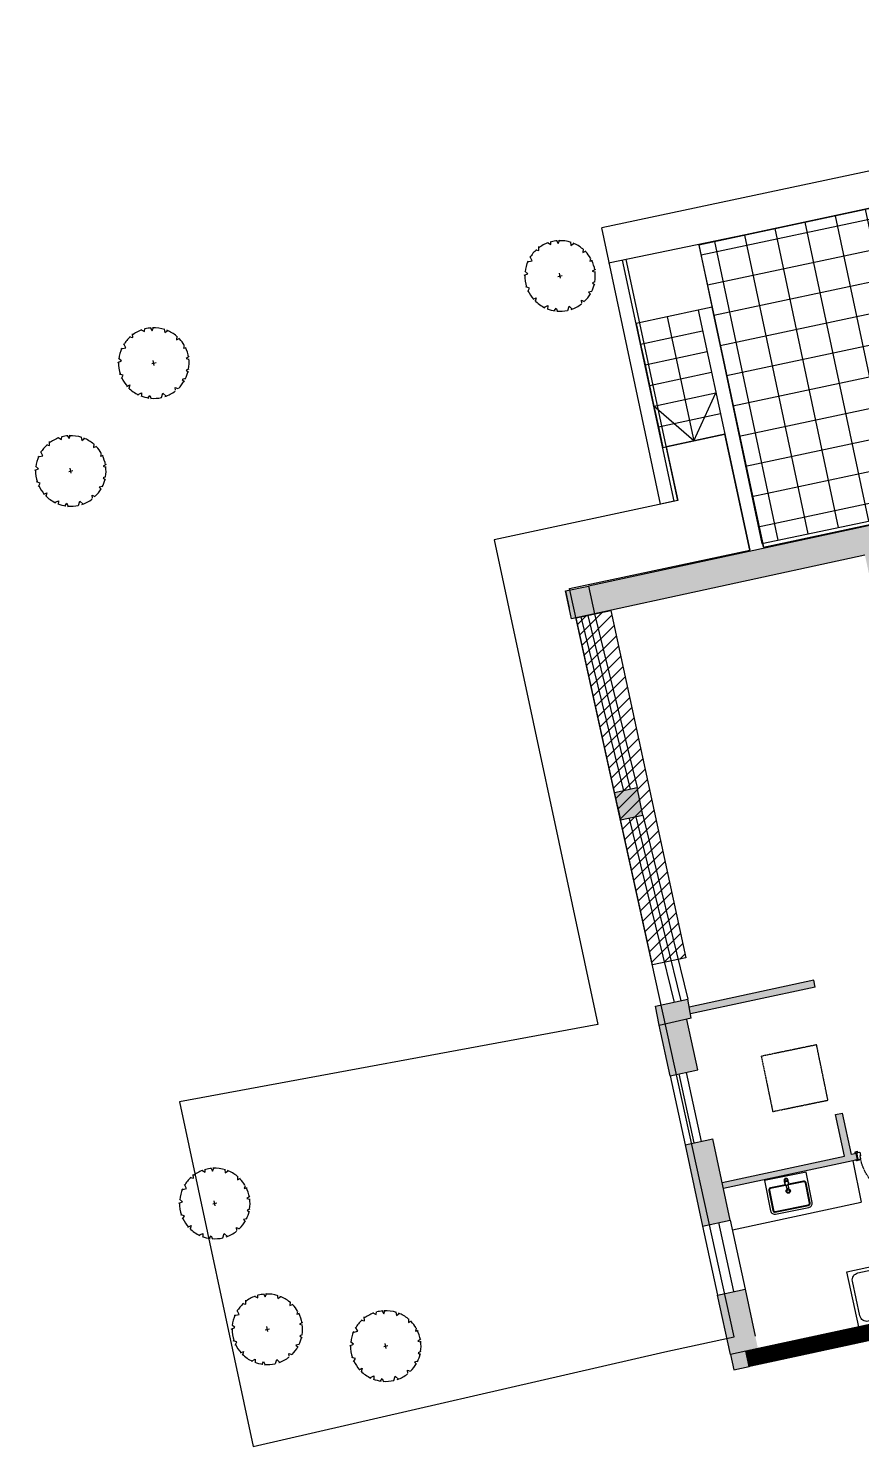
# Model space of a CAD drawing. Header units: inches. Extents: x 18308607 to 18311209, y 67593050 to 67595060.
# Drawn here: x 18308607 to 18309788, y 67593050 to 67595060 of the extents above; entities that cross this region are included whole.
import ezdxf

# ---------------------------------------------------------------- set-up
doc = ezdxf.new("R2010")
doc.units = ezdxf.units.IN
doc.header["$MEASUREMENT"] = 0
doc.set_wipeout_variables(frame=1)
doc.linetypes.add('DASHED2', pattern=[0.375, 0.25, -0.125])
doc.linetypes.add('NVB-DASHED#1', pattern=[1.5, 1, -0.5])
for name, color, linetype in [('_SanTap', 91, 'Continuous'), ('A-Concrete', 4, 'Continuous'), ('A-Dashed', 9, 'DASHED2'), ('a-doors', 1, 'Continuous'), ('a-doors architrave', 1, 'Continuous'), ('a-doors swing', 252, 'NVB-DASHED#1'), ('A-Flor-Strs', 8, 'Continuous'), ('A-Hatch Conc.', 141, 'Continuous'), ('A-Hatch Wall', 240, 'Continuous'), ('A-hatch-floor', 253, 'Continuous'), ('A-pfix', 12, 'Continuous'), ('A-View 4', 8, 'Continuous'), ('A-Wall', 3, 'Continuous'), ('A-Window', 12, 'Continuous')]:
    doc.layers.add(name, color=color, linetype=linetype)
doc.layers.add('a-doors origin', color=150, linetype='Continuous', plot=False)
doc.layers.add('blue', color=160, linetype='Continuous', lineweight=5)

# ---------------------------------------------------------------- blocks, each defined once
blk = doc.blocks.new('*U112')
at = {"layer": 'a-doors'}
blk.add_lwpolyline([(725, 727), (725, 1), (769, 1), (769, 727)], close=True, dxfattribs=at)
for points in [[(49, -100, 0.414214), (51, -98), (51, -48, 0.414214), (49, -46), (39, -46), (39, -2, 0.414214), (37, 0), (7, 0), (7, -100), (49, -100)], [(761, -100, -0.414214), (759, -98), (759, -48, -0.414214), (761, -46), (771, -46), (771, -2, -0.414214), (773, 0), (803, 0), (803, -100), (761, -100)]]:
    blk.add_lwpolyline(points, format="xyb", dxfattribs=at)
blk.add_circle((769, 0), 1.5, dxfattribs=at)
at = {"layer": 'a-doors architrave'}
for points in [[(20, 14), (-18, 14, 0.414214), (-20, 12), (-20, 0), (-10, 0), (-10, 2), (0, 2), (0, 0), (22, 0), (22, 12, 0.414214)], [(790, 14), (828, 14, -0.414214), (830, 12), (830, 0), (820, 0), (820, 2), (810, 2), (810, 0), (788, 0), (788, 12, -0.414214)], [(20, -114), (-18, -114, -0.414214), (-20, -112), (-20, -100), (-10, -100), (-10, -102), (0, -102), (0, -100), (22, -100), (22, -112, -0.414214)], [(790, -114), (828, -114, 0.414214), (830, -112), (830, -100), (820, -100), (820, -102), (810, -102), (810, -100), (788, -100), (788, -112, 0.414214)]]:
    blk.add_lwpolyline(points, format="xyb", close=True, dxfattribs=at)
at = {"layer": 'a-doors origin'}
for p, q in [((0, 0), (0, -100)), ((762, 0), (862, 0)), ((810, 50), (810, -50)), ((810, 0), (810, -100))]:
    blk.add_line(p, q, dxfattribs=at)
blk.add_circle((810, 0), 25, dxfattribs=at)
at = {"layer": 'a-doors swing'}
blk.add_arc((768, 0), 726, 90, 180, dxfattribs=at)
blk = doc.blocks.new('*U33')
at = {"color": 0, "linetype": 'ByBlock'}
for p, q in [((-2, 0), (2, 0)), ((0, -2), (0, 2))]:
    blk.add_line(p, q, dxfattribs=at)
blk.add_wipeout([(-29, 4), (-28, 7), (-27, 11), (-25, 14), (-23, 17), (-20, 20), (-18, 22), (-14, 24), (-11, 26), (-8, 27), (-4, 28), (0, 28), (41, 28), (44, 28), (48, 27), (51, 26), (54, 24), (57, 22), (57, 22), (60, 20), (62, 17), (64, 14), (65, 12), (109, 12), (111, 12), (113, 12), (114, 12), (115, 11), (116, 10), (117, 9), (118, 8), (118, 6), (119, 5), (119, 3), (119, 2), (119, 0), (119, -2), (119, -3), (119, -5), (118, -6), (118, -8), (117, -9), (116, -10), (115, -11), (114, -12), (113, -12), (111, -12), (109, -13), (65, -13), (64, -14), (62, -17), (60, -20), (57, -22), (57, -22), (54, -24), (51, -26), (48, -27), (44, -28), (41, -28), (0, -28), (-4, -28), (-8, -27), (-11, -26), (-14, -24), (-18, -22), (-20, -20), (-23, -17), (-25, -14), (-27, -11), (-28, -7), (-29, -4), (-29, 0)], dxfattribs=at)
for p, q in [((2, 0), (-2, 0)), ((0, -2), (0, 2))]:
    blk.add_line(p, q, dxfattribs=at)
at = {"color": 0, "linetype": 'ByBlock', "flags": 128}
for points in [[(9, 28), (0, 28), (-4, 28), (-8, 27), (-11, 26), (-14, 24), (-18, 22), (-20, 20), (-23, 17), (-25, 14), (-27, 11), (-28, 7), (-29, 4), (-29, 0), (-29, -4), (-28, -7), (-27, -11), (-25, -14), (-23, -17), (-20, -20), (-18, -22), (-14, -24), (-11, -26), (-8, -27), (-4, -28), (0, -28), (9, -28)], [(39, 28), (10, 28), (6, 28), (2, 27), (-1, 26), (-4, 24), (-7, 22), (-10, 20), (-12, 17), (-14, 14), (-16, 11), (-17, 7), (-17, 4), (-18, 0), (-17, -4), (-17, -7), (-16, -11), (-14, -14), (-12, -17), (-10, -20), (-7, -22), (-4, -24), (-1, -26), (2, -27), (6, -28), (10, -28), (39, -28)], [(39, -28), (36, -28), (32, -27), (29, -26), (26, -24), (23, -22), (20, -20), (18, -17), (16, -14), (14, -11), (13, -7), (12, -4), (12, 0), (12, 4), (13, 7), (14, 11), (16, 14), (18, 17), (20, 20), (23, 22), (26, 24), (29, 26), (32, 27), (36, 28), (39, 28)]]:
    blk.add_lwpolyline(points, dxfattribs=at)
blk.add_lwpolyline([(68, 4), (67, 7), (66, 11), (64, 14), (62, 17), (60, 20), (57, 22), (57, 22), (54, 24), (51, 26), (48, 27), (44, 28), (41, 28), (37, 28), (34, 27), (31, 26), (27, 24), (24, 22), (24, 22), (22, 20), (19, 17), (18, 14), (16, 11), (15, 7), (14, 4), (14, 0), (14, -4), (15, -7), (16, -11), (18, -14), (19, -17), (22, -20), (24, -22), (24, -22), (27, -24), (31, -26), (34, -27), (37, -28), (41, -28), (44, -28), (48, -27), (51, -26), (54, -24), (57, -22), (57, -22), (60, -20), (62, -17), (64, -14), (66, -11), (67, -7), (68, -4), (68, 0)], close=True, dxfattribs=at)
at = {"color": 0, "linetype": 'ByBlock'}
blk.add_lwpolyline([(65, 12), (109, 12), (111, 12), (113, 12), (114, 12), (115, 11), (116, 10), (117, 9), (118, 8), (118, 6), (119, 5), (119, 3), (119, 2), (119, 0), (119, -2), (119, -3), (119, -5), (118, -6), (118, -8), (117, -9), (116, -10), (115, -11), (114, -12), (113, -12), (111, -12), (109, -13), (65, -13)], dxfattribs=at)
blk = doc.blocks.new('la6050ac')
at = {"color": 0, "linetype": 'ByBlock'}
blk.add_wipeout([(5, -300), (445, -300), (457, -299), (468, -295), (478, -290), (487, -282), (495, -273), (500, -263), (504, -252), (505, -240), (505, 240), (504, 252), (500, 263), (495, 273), (487, 282), (478, 290), (468, 295), (457, 299), (445, 300), (5, 300)], dxfattribs=at)
blk.add_lwpolyline([(5, -300), (445, -300, 0.414214), (505, -240), (505, 240, 0.414214), (445, 300), (5, 300)], format="xyb", close=True, dxfattribs=at)
at = {"color": 0, "linetype": 'ByBlock', "flags": 128}
for points in [[(125, 240), (125, -240, 0.414214), (155, -270), (445, -270, 0.414214), (475, -240), (475, 240, 0.414214), (445, 270), (155, 270, 0.414214)], [(135, 240), (135, -240, 0.414214), (155, -260), (445, -260, 0.414214), (465, -240), (465, 240, 0.414214), (445, 260), (155, 260, 0.414214)]]:
    blk.add_lwpolyline(points, format="xyb", close=True, dxfattribs=at)
at = {"color": 0, "linetype": 'ByBlock'}
for radius in [30, 20]:
    blk.add_circle((220, 0), radius, dxfattribs=at)
at = {"layer": '_SanTap'}
blk.add_blockref('*U33', (65, 0), dxfattribs=at)
blk = doc.blocks.new('Arpls036')
at = {"color": 0, "linetype": 'ByBlock'}
for p, q in [((-0.231, 0.397), (-0.28, 0.422)), ((-0.243, 0.444), (-0.231, 0.397)), ((-0.118, 0.494), (-0.078, 0.459)), ((-0.078, 0.459), (-0.051, 0.506)), ((0.116, 0.497), (0.126, 0.442)), ((0.126, 0.442), (0.169, 0.474)), ((0.293, 0.414), (0.293, 0.342)), ((-0.375, 0.26), (-0.427, 0.272)), ((-0.39, 0.319), (-0.375, 0.26)), ((0.293, 0.342), (0.356, 0.359)), ((0.435, 0.26), (0.416, 0.217)), ((0.416, 0.217), (0.47, 0.207)), ((-0.435, 0.152), (-0.487, 0.142)), ((-0.468, 0.185), (-0.435, 0.152)), ((-0.033, 0), (0.039, 0)), ((0, 0.03), (0, -0.032)), ((0.5, 0.075), (0.465, 0.035)), ((0.465, 0.035), (0.505, 0.023)), ((-0.445, -0.035), (-0.502, -0.075)), ((-0.5, -0.005), (-0.445, -0.035)), ((0.503, -0.057), (0.453, -0.072)), ((0.453, -0.072), (0.5, -0.104)), ((-0.442, -0.219), (-0.4, -0.224)), ((-0.4, -0.224), (-0.425, -0.259)), ((-0.31, -0.346), (-0.345, -0.369)), ((-0.31, -0.394), (-0.31, -0.346)), ((0.306, -0.401), (0.256, -0.386)), ((0.256, -0.386), (0.268, -0.436)), ((0.44, -0.244), (0.391, -0.242)), ((0.391, -0.242), (0.411, -0.291)), ((-0.193, -0.429), (-0.228, -0.454)), ((-0.186, -0.466), (-0.193, -0.429)), ((-0.031, -0.461), (-0.048, -0.491)), ((-0.016, -0.508), (-0.031, -0.461)), ((0.151, -0.474), (0.116, -0.456)), ((0.116, -0.456), (0.116, -0.496))]:
    blk.add_line(p, q, dxfattribs=at)
for start, end in [(122.0792, 142.2114), (102.4305, 119.3539), (76.0941, 96.6598), (52.951, 71.3294), (146.2783, 159.7706), (29.4496, 46.7063), (7.4477, 25.7634), (162.8437, 180.2586), (352.5819, 2.0403), (186.2638, 205.3216), (329.6062, 350.2629), (212.0122, 227.5409), (230.9441, 244.8696), (307.8333, 326.2915), (248.2959, 265.0086), (267.3187, 284.2737), (288.2629, 301.0766)]:
    blk.add_arc((0, 0), 0.5, start, end, dxfattribs=at)
blk = doc.blocks.new('Bath1')
blk.add_lwpolyline([(190, -80), (0, -80), (0, 0), (190, 0)], close=True)
blk.add_lwpolyline([(175, -75), (15, -75, -0.414214), (5, -65), (5, -15, -0.414214), (15, -5), (175, -5, -0.414214), (185, -15), (185, -65, -0.414214)], format="xyb", close=True)
blk.add_circle((176.1, -40), 3.44)

msp = doc.modelspace()

# ---------------------------------------------------------------- hatches: boundary and pattern name
at = {"layer": 'A-Hatch Conc.'}
h = msp.add_hatch(color=256, dxfattribs=at)
h.dxf.hatch_style = 1
h.paths.add_polyline_path([(18309368.2, 67594262.8), (18309400.8, 67594269.4), (18309409.3, 67594230.3), (18309376.7, 67594223.2)])
h = msp.add_hatch(color=256, dxfattribs=at)
h.dxf.hatch_style = 1
h.paths.add_polyline_path([(18309437.5, 67593977.4), (18309446.1, 67593938.3), (18309446.1, 67593938.3), (18309477.6, 67593945), (18309469.4, 67593984.1)])
h = msp.add_hatch(color=256, dxfattribs=at)
h.dxf.hatch_style = 1
h.paths.add_polyline_path([(18309541.2, 67593684.4), (18309503.8, 67593676.2), (18309509.7, 67593649.3), (18309546.3, 67593657.7)])
h = msp.add_hatch(color=256, dxfattribs=at)
h.dxf.hatch_style = 1
h.paths.add_polyline_path([(18309503.8, 67593676.2), (18309495.7, 67593674.4), (18309501, 67593647.3), (18309509.7, 67593649.3)])
h = msp.add_hatch(color=256, dxfattribs=at)
h.dxf.hatch_style = 1
h.paths.add_polyline_path([(18309628.2, 67593163.9), (18309623.7, 67593185.4), (18309601.9, 67593180.7), (18309606.6, 67593159.2)])
at = {"layer": 'A-Hatch Wall'}
h = msp.add_hatch(color=256, dxfattribs=at)
h.dxf.hatch_style = 1
h.paths.add_polyline_path([(18309928.3, 67594383.7), (18309400.8, 67594269.4), (18309409.3, 67594230.3), (18309432.4, 67594235.3), (18309792.5, 67594313.3), (18309862.8, 67593987.8), (18309880.1, 67593907.5), (18309889.9, 67593909.6), (18309875.1, 67593978.2), (18309884.9, 67593980.3), (18309882.9, 67593989.6, -0.414214), (18309879.9, 67593991.5), (18309872.6, 67593989.9), (18309802.3, 67594315.4), (18309936.7, 67594344.6)])
h = msp.add_hatch(dxfattribs=at)
h.set_pattern_fill('ANSI31', color=256, scale=100)
h.set_pattern_definition([(45, (0, 0), (-8.8388347648, 8.8388347648), [])])
h.paths.add_polyline_path([(18309383, 67594224.6), (18309432.4, 67594235.3), (18309538.7, 67593743), (18309491.3, 67593732.8)])
h = msp.add_hatch(color=256, dxfattribs=at)
h.dxf.hatch_style = 1
h.paths.add_polyline_path([(18309722.1, 67593701.4), (18309720, 67593711.2), (18309543.3, 67593673.2), (18309545.2, 67593663.3)])
h = msp.add_hatch(color=256, dxfattribs=at)
h.dxf.hatch_style = 1
h.paths.add_polyline_path([(18309509.7, 67593649.3), (18309501, 67593647.3), (18309516.5, 67593575.6), (18309525.5, 67593577.5)])
h = msp.add_hatch(color=256, dxfattribs=at)
h.dxf.hatch_style = 1
h.paths.add_polyline_path([(18309540, 67593656.2), (18309509.7, 67593649.3), (18309525.5, 67593577.5), (18309555.6, 67593584)])
h = msp.add_hatch(color=256, dxfattribs=at)
h.dxf.hatch_style = 1
h.paths.add_polyline_path([(18309775.1, 67593455.3), (18309775.1, 67593455.3), (18309782.1, 67593456.9), (18309780.2, 67593465.7), (18309773.2, 67593464.1), (18309760.6, 67593522.8), (18309750.8, 67593520.7), (18309763.4, 67593462), (18309590, 67593424.7), (18309591.9, 67593415.9)])
h = msp.add_hatch(color=256, dxfattribs=at)
h.dxf.hatch_style = 1
h.paths.add_polyline_path([(18309547.1, 67593479.9), (18309537.6, 67593477.8), (18309562.4, 67593362.8), (18309572.4, 67593365)])
h = msp.add_hatch(color=256, dxfattribs=at)
h.dxf.hatch_style = 1
h.paths.add_polyline_path([(18309576.7, 67593486.3), (18309547.1, 67593479.9), (18309572.4, 67593365), (18309601.5, 67593371.2)])
h = msp.add_hatch(color=256, dxfattribs=at)
h.dxf.hatch_style = 1
h.paths.add_polyline_path([(18309593.9, 67593267.3), (18309583.5, 67593265.1), (18309597, 67593203.4), (18309607.5, 67593205.6)])
h = msp.add_hatch(color=256, dxfattribs=at)
h.dxf.hatch_style = 1
h.paths.add_polyline_path([(18309624, 67593267.3), (18309622.6, 67593273.5), (18309593.9, 67593267.3), (18309607.5, 67593205.6), (18309597, 67593203.4), (18309601.9, 67593180.7), (18309623.7, 67593185.4), (18309640.8, 67593189.1)])
h = msp.add_hatch(dxfattribs=at)
h.set_pattern_fill('ANSI31', color=256)
h.set_pattern_definition([(56.865764, (18310790.00663, 67593740.6362), (-0.104674032, 0.068325302), [])])
h.paths.add_polyline_path([(18309964.8, 67593259.1), (18309783.6, 67593219.9), (18309623.7, 67593185.4), (18309628.2, 67593163.9), (18309969.5, 67593237.6)])
at = {"layer": 'A-hatch-floor'}
h = msp.add_hatch(dxfattribs=at)
h.set_pattern_fill('NET', color=256, scale=350, angle=12)
h.set_pattern_definition([(12, (-15.245, 7.318), (-9.096136473, 42.793957532), []), (102, (-15.245, 7.318), (-42.793957532, -9.096136473), [])])
edge = h.paths.add_edge_path()
edge.add_line((18309557.2, 67594753.1), (18309646.1, 67594330.1))
edge.add_line((18309646.1, 67594330.1), (18309964.6, 67594396.7))
edge.add_line((18309964.6, 67594396.7), (18309954.3, 67594445.6))
edge.add_line((18309954.3, 67594445.6), (18310155.8, 67594488.2))
edge.add_line((18310155.8, 67594488.2), (18310166.2, 67594439.3))
edge.add_line((18310166.2, 67594439.3), (18310973.3, 67594610.8))
edge.add_line((18310973.3, 67594610.8), (18310898.4, 67594947.9))
edge.add_line((18310898.4, 67594947.9), (18310868.2, 67594940.9))
edge.add_arc((18310763.6, 67594895.7), 114, 23.3511, 109.0609)
edge.add_line((18310726.4, 67595003.4), (18309557.2, 67594753.1))

# ---------------------------------------------------------------- linework, layer by layer
at = {"layer": 'A-Concrete'}
msp.add_lwpolyline([(18309368.2, 67594262.8), (18309400.8, 67594269.4), (18309409.3, 67594230.3), (18309376.7, 67594223.2)], close=True, dxfattribs=at)
for points in [[(18309437.5, 67593977.4), (18309469.4, 67593984.1)], [(18309477.6, 67593945), (18309469.4, 67593984.1)], [(18309441.5, 67593957.8), (18309437.4, 67593977.4)], [(18309441.5, 67593957.8), (18309446.1, 67593938.3)], [(18309446.1, 67593938.3), (18309477.6, 67593945)], [(18309495.7, 67593674.4), (18309541.2, 67593684.4)], [(18309495.7, 67593674.4), (18309541.2, 67593684.4)], [(18309546.3, 67593657.6), (18309541.2, 67593684.4)], [(18309501, 67593647.3), (18309495.7, 67593674.4)], [(18309501, 67593647.3), (18309546.3, 67593657.7)], [(18309537.6, 67593477.8), (18309562.4, 67593362.8)], [(18309623.7, 67593185.4), (18309601.9, 67593180.7), (18309606.6, 67593159.2), (18309628.2, 67593163.9), (18309623.7, 67593185.4)]]:
    msp.add_lwpolyline(points, dxfattribs=at)
at = {"layer": 'A-Dashed'}
for p, q in [((18309723.9, 67593619.6), (18309645.5, 67593603.4)), ((18309740, 67593541.2), (18309723.9, 67593619.6))]:
    msp.add_line(p, q, dxfattribs=at)
for points in [[(18309645.5, 67593603.4), (18309661.7, 67593525.1)], [(18309661.7, 67593525.1), (18309740, 67593541.2)]]:
    msp.add_lwpolyline(points, dxfattribs=at)
at = {"layer": 'A-Flor-Strs'}
for p, q in [((18309556.9, 67594753), (18309575.7, 67594665)), ((18309556.1, 67594660.9), (18309468.1, 67594642))]:
    msp.add_line(p, q, dxfattribs=at)
for points in [[(18309527.1, 67594390.8), (18309453.9, 67594732.3)], [(18309468.1, 67594642), (18309474.4, 67594612.7), (18309562.4, 67594631.5)], [(18309512.1, 67594651.4), (18309549.9, 67594475.4), (18309493.3, 67594524.7)], [(18309474.4, 67594612.7), (18309480.7, 67594583.3), (18309568.7, 67594602.2)], [(18309480.7, 67594583.3), (18309487, 67594554), (18309575, 67594572.9)], [(18309487, 67594554), (18309493.3, 67594524.7), (18309581.3, 67594543.5)], [(18309549.9, 67594475.4), (18309581.3, 67594543.5)], [(18309493.3, 67594524.7), (18309499.6, 67594495.3), (18309587.6, 67594514.2)], [(18309508.6, 67593184.5), (18309607.2, 67593205.6), (18309373.9, 67594266.1), (18309629.2, 67594320.7), (18309593.9, 67594484.9), (18309510.8, 67594467.1), (18309527.1, 67594390.9), (18309267, 67594335.2), (18309414, 67593648.3), (18308821, 67593538.6), (18308925.4, 67593050.2), (18309508.6, 67593184.5)], [(18309499.6, 67594495.3), (18309505.9, 67594466), (18309593.9, 67594484.9)]]:
    msp.add_lwpolyline(points, dxfattribs=at)
at = {"layer": 'A-pfix'}
msp.add_lwpolyline([(18309775.1, 67593455.3), (18309787.3, 67593396.6)], dxfattribs=at)
at = {"layer": 'A-View 4'}
msp.add_line((18309575.7, 67594665.1), (18309602.8, 67594538.8), dxfattribs=at)
at = {"layer": 'A-View 4', "flags": 128}
msp.add_lwpolyline([(18310917.9, 67594952.3), (18310917.2, 67594955.8, 0.396246), (18310712.6, 67595051.9), (18309419.3, 67594777.2)], format="xyb", dxfattribs=at)
at = {"layer": 'A-View 4'}
for points in [[(18309556.9, 67594753), (18309648.7, 67594324.8), (18309966.9, 67594392.7), (18309956.4, 67594441.6), (18310157.8, 67594485), (18310168.3, 67594436.2), (18310974.7, 67594611), (18310898.4, 67594947.8), (18310868.3, 67594940.7, 0.392449), (18310726.2, 67595002.6), (18309556.9, 67594753)], [(18309557.2, 67594753.1), (18309646.1, 67594330.1), (18309964.6, 67594396.7), (18309954.3, 67594445.6), (18310155.8, 67594488.2), (18310166.2, 67594439.3), (18310973.3, 67594610.8), (18310898.4, 67594947.9), (18310868.2, 67594940.9, 0.392449), (18310726.4, 67595003.4), (18309557.2, 67594753.1)]]:
    msp.add_lwpolyline(points, format="xyb", dxfattribs=at)
for points in [[(18309522.2, 67594389.8), (18309502.6, 67594385.6), (18309419.3, 67594777.2)], [(18309664.1, 67594776.1), (18309428.9, 67594727.1)], [(18309522.2, 67594389.8), (18309449, 67594731.3)], [(18309575.7, 67594665.1), (18309556.1, 67594660.9), (18309629.2, 67594320.7)], [(18309648.7, 67594324.8), (18309575.7, 67594665.1)]]:
    msp.add_lwpolyline(points, dxfattribs=at)
at = {"layer": 'A-Wall'}
for p, q in [((18309928.3, 67594383.7), (18309400.8, 67594269.4)), ((18309792.5, 67594313.3), (18309383, 67594224.6)), ((18309368.2, 67594262.8), (18309373.4, 67594238.3)), ((18309782.1, 67593456.9), (18309775.1, 67593455.3)), ((18309775.1, 67593455.3), (18309591.9, 67593415.9)), ((18309964.8, 67593259.1), (18309623.7, 67593185.4)), ((18309969.5, 67593237.6), (18309628.2, 67593163.9))]:
    msp.add_line(p, q, dxfattribs=at)
msp.add_lwpolyline([(18309383, 67594224.6), (18309432.4, 67594235.3), (18309538.7, 67593743), (18309491.3, 67593732.8), (18309383, 67594224.6)], close=True, dxfattribs=at)
for points in [[(18309720, 67593711.2), (18309543.3, 67593673.2)], [(18309722.1, 67593701.4), (18309545.2, 67593663.3)], [(18309722.1, 67593701.4), (18309720, 67593711.2)], [(18309516.5, 67593575.6), (18309501, 67593647.3)], [(18309555.6, 67593584), (18309540.1, 67593655.7)], [(18309516.5, 67593575.6), (18309555.6, 67593584)], [(18309750.8, 67593520.7), (18309760.6, 67593522.8)], [(18309763.4, 67593462), (18309750.8, 67593520.7)], [(18309773.2, 67593464.1), (18309760.6, 67593522.8)], [(18309537.6, 67593477.8), (18309576.7, 67593486.3)], [(18309537.6, 67593477.8), (18309562.4, 67593362.8)], [(18309601.5, 67593371.2), (18309576.7, 67593486.3)], [(18309590, 67593424.7), (18309763.4, 67593462)], [(18309782.1, 67593456.9), (18309780.2, 67593465.7), (18309773.2, 67593464.1)], [(18309562.4, 67593362.8), (18309601.5, 67593371.2)], [(18309601.9, 67593180.7), (18309583.5, 67593265.1), (18309622.6, 67593273.5), (18309637, 67593206.7)]]:
    msp.add_lwpolyline(points, dxfattribs=at)
at = {"layer": 'A-Window'}
for points in [[(18309389.8, 67594226), (18309450, 67593979.4)], [(18309399.6, 67594228.2), (18309459.7, 67593981.8)], [(18309409.3, 67594230.3), (18309469.4, 67593984.1)], [(18309458.2, 67593940.2), (18309521.8, 67593679.7)], [(18309467.9, 67593942.6), (18309531.5, 67593682)], [(18309477.6, 67593945), (18309541.2, 67593684.4)], [(18309550.3, 67593480.6), (18309529.2, 67593578.3)], [(18309539, 67593580.4), (18309560.1, 67593482.7)], [(18309516.5, 67593575.6), (18309537.6, 67593477.8)], [(18309562.4, 67593362.8), (18309583.5, 67593265.1)], [(18309584.9, 67593367.7), (18309606, 67593269.9)], [(18309601.5, 67593371.2), (18309622.6, 67593273.5)]]:
    msp.add_lwpolyline(points, dxfattribs=at)

# ---------------------------------------------------------------- block references
at = {"layer": 'A-pfix', "rotation": 12.18086824553291}
msp.add_blockref('Bath1', (18309766.7, 67593298.1), dxfattribs=at)
at = {"layer": 'A-View 4'}
for p, xscale, yscale, zscale, rotation in [((18309360.3, 67594709.2), 99.99999999999996, 99.99999999999996, 99.99999999999996, 102.1058705113562), ((18308784.5, 67594585.7), 99.99999999999996, 99.99999999999996, 99.99999999999996, 102.1058705113562), ((18308666.8, 67594432.8), 99.99999999999996, 99.99999999999996, 99.99999999999996, 102.1058705113562), ((18308870.9, 67593394.8), 100.0000000000004, 100.0000000000004, 100.0000000000004, 102.7597193627896), ((18308945.4, 67593216.5), 100.0000000000004, 100.0000000000004, 100.0000000000004, 102.7597193627896), ((18309113.3, 67593192.7), 100.0000000000004, 100.0000000000004, 100.0000000000004, 102.7597193627896)]:
    msp.add_blockref('Arpls036', p, dxfattribs=dict(at, xscale=xscale, yscale=yscale, zscale=zscale, rotation=rotation))
at = {"layer": 'blue', "xscale": -0.09999999999999996, "yscale": 0.09999999999999996, "zscale": 0.09999999999999991, "rotation": 192.1410234965862}
msp.add_blockref('*U112', (18309782.2, 67593456.9), dxfattribs=at)

# ---------------------------------------------------------------- next in the draw order: block references
at = {"layer": 'A-pfix', "xscale": 0.1000000000000001, "yscale": 0.1000000000000001, "zscale": 0.1000000000000001, "rotation": 281.419962635586}
msp.add_blockref('la6050ac', (18309679.4, 67593433.9), dxfattribs=at)

# ---------------------------------------------------------------- next in the draw order: linework, layer by layer
at = {"layer": 'A-pfix'}
msp.add_line((18309604.5, 67593357.3), (18309787.3, 67593396.7), dxfattribs=at)

doc.saveas('drawing.dxf')
